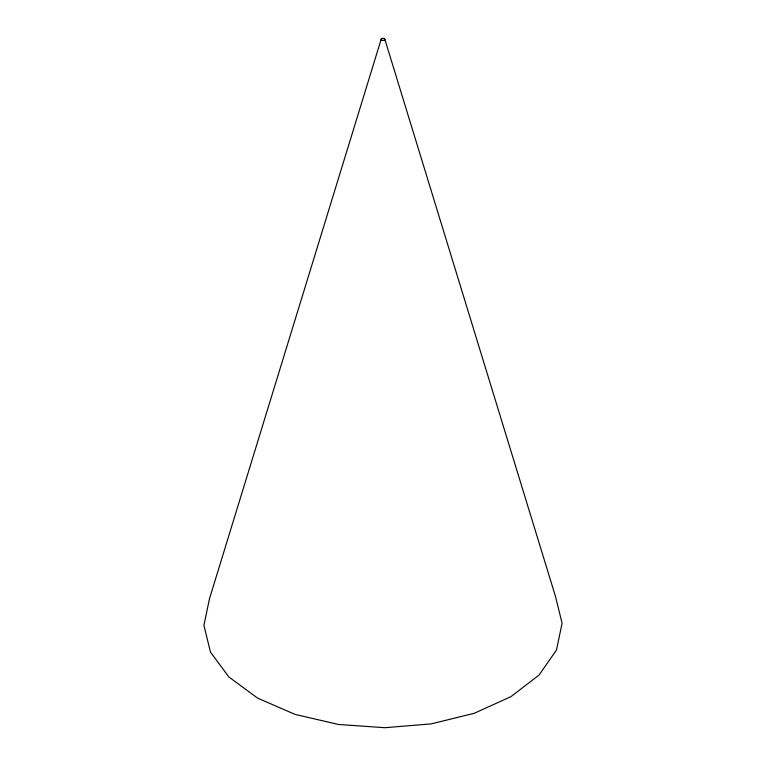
<?xml version="1.0" encoding="UTF-8"?>
<svg xmlns="http://www.w3.org/2000/svg" width="766" height="766" viewBox="0 0 766 766"><rect width="100%" height="100%" fill="white"/><g stroke="black" fill="none" stroke-linecap="round" stroke-linejoin="round"><path stroke-width="1.15" d="M381.219 39.095L209.53 598.572L203.909 625.372L210.487 652.096L228.823 676.924L257.673 698.171L295.054 714.381L338.428 724.454L384.848 727.7L431.134 723.899L474.144 713.318L510.941 696.658L539.025 675.076L556.47 650.037L562.091 623.237L555.513 596.513L384.771 39.076M381.717 40.119A1.838 1.063 0 0 0 384.781 39.621A1.838 1.063 0 0 0 382.502 38.338A1.838 1.063 0 0 0 381.717 40.119"/></g></svg>
